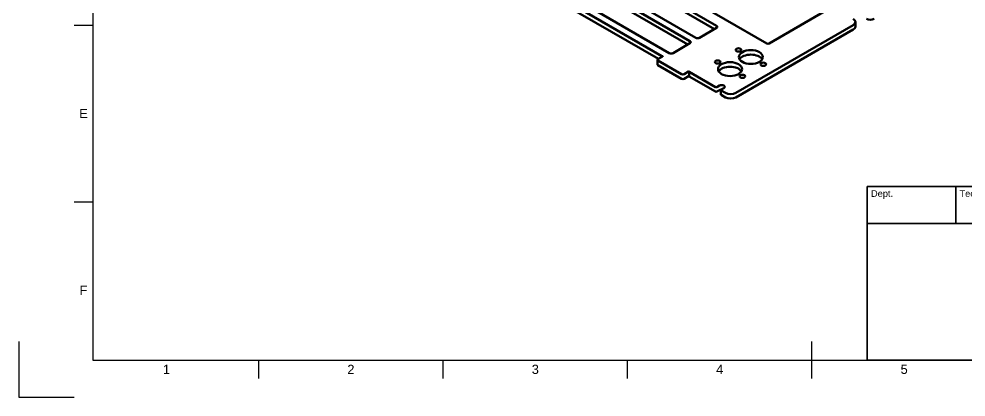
# Model space of a CAD drawing. Header units: millimetres. Extents: x 0 to 420, y 0 to 297.
# Drawn here: x 0 to 256.8, y 0 to 102.4 of the extents above; entities that cross this region are included whole.
import ezdxf
from ezdxf.enums import TextEntityAlignment as Align

# ---------------------------------------------------------------- set-up
doc = ezdxf.new("R2010")
doc.units = ezdxf.units.MM
doc.header["$LTSCALE"] = 0.75
for name, color, linetype, lineweight in [('Border', 7, 'Continuous', 25), ('TitleBlock', 7, 'Continuous', 35), ('Visible', 7, 'Continuous', 50)]:
    doc.layers.add(name, color=color, linetype=linetype, lineweight=lineweight)
doc.styles.add('FusionTitle', font='arial.ttf')

# ---------------------------------------------------------------- blocks, each defined once
blk = doc.blocks.new('ISO_A3_SHEET')
at = {"layer": 'Border'}
for p, q in [((20, 287), (20, 10)), ((15, 100.66667), (20, 100.66667)), ((15, 52.83334), (20, 52.83334)), ((215, 5), (215, 15)), ((20, 10), (410, 10)), ((65, 5), (65, 10)), ((115, 5), (115, 10)), ((165, 5), (165, 10))]:
    blk.add_line(p, q, dxfattribs=at)
at = {"layer": 'Defpoints'}
for p, q in [((0, 15), (0, 0)), ((0, 0), (15, 0))]:
    blk.add_line(p, q, dxfattribs=at)
at = {"layer": 'Border', "style": 'FusionTitle'}
for s, p in [('E', (17.5, 76.75001)), ('F', (17.5, 28.91668)), ('1', (40, 7.5)), ('2', (90, 7.5)), ('3', (140, 7.5)), ('4', (190, 7.5)), ('5', (240, 7.5))]:
    blk.add_text(s, height=2.5, dxfattribs=at).set_placement(p, align=Align.MIDDLE)
blk = doc.blocks.new('ISO_TITLEBLOCK')
at = {"layer": 'TitleBlock'}
for p, q in [((0, 47), (-180, 47)), ((-180, 47), (-180, 0)), ((-156, 37), (-156, 47)), ((-122, 0), (-122, 47)), ((-61, 0), (-61, 47)), ((0, 0), (0, 47)), ((-180, 37), (0, 37)), ((-122, 27), (0, 27)), ((-61, 10), (0, 10)), ((-51, 0), (-51, 10)), ((-15, 0), (-15, 10)), ((-180, 0), (0, 0))]:
    blk.add_line(p, q, dxfattribs=at)
at = {"layer": 'TitleBlock', "style": 'FusionTitle'}
for s, p in [('Dept.', (-179, 46)), ('Technical reference', (-155, 46)), ('Created by', (-121, 46)), ('Approved by', (-60, 46)), ('Document type', (-121, 36)), ('Document status', (-60, 36)), ('Title', (-121, 26)), ('DWG No.', (-60, 26)), ('Rev.', (-60, 9)), ('Date of issue', (-50, 9)), ('Sheet', (-14, 9))]:
    blk.add_text(s, height=1.8, dxfattribs=at).set_placement(p, align=Align.TOP_LEFT)
for tag, height, p in [('DEPT', 3.5, (-179, 42)), ('TECHNICAL_REFERENCE', 3.5, (-155, 42)), ('CREATED_BY', 3.5, (-121, 42)), ('APPROVED_BY', 3.5, (-60, 42)), ('DOCUMENT_TYPE', 3.5, (-121, 32)), ('DOCUMENT_STATUS', 3.5, (-60, 32)), ('TITLE_1', 5, (-121, 21.5)), ('TITLE_2', 5, (-121, 14)), ('TITLE_3', 5, (-121, 6.5)), ('DATE_OF_ISSUE', 3.5, (-50, 5))]:
    blk.add_attdef(tag, text='', height=height, dxfattribs=at).set_placement(p, align=Align.TOP_LEFT)
for tag, p in [('CREATED_DATE', (-62, 42)), ('APPROVED_DATE', (-0.99, 42))]:
    blk.add_attdef(tag, text='', height=3.5, dxfattribs=at).set_placement(p, align=Align.TOP_RIGHT)
for tag, height, p in [('DRAWING_NUMBER', 5, (-30.5, 19.75)), ('REV', 3.5, (-56, 4.85)), ('SHEET', 3.5, (-7.5, 4.85))]:
    blk.add_attdef(tag, text='', height=height, dxfattribs=at).set_placement(p, align=Align.TOP_CENTER)

msp = doc.modelspace()

# ---------------------------------------------------------------- linework, layer by layer
at = {"layer": 'Visible', "extrusion": (0.707107, -0.408248, 0.57735)}
for p, q in [((147.220194, 127.767067, 62.770408), (202.728076, 95.719576, 108.092405)), ((189.09329, 100.52772, 101.292662), (156.057261, 119.60108, 74.318857)), ((156.057261, 118.376335, 73.452832), (188.56296, 99.609161, 99.993624)), ((150.45344, 116.365712, 78.894358), (183.489468, 97.292352, 105.868163)), ((181.898478, 96.373794, 107.167201), (148.862449, 115.447154, 80.193396)), ((148.862449, 114.222409, 79.327371), (181.368148, 95.455235, 105.868163)), ((139.316508, 112.511849, 84.344545), (174.318294, 92.303558, 112.923383)), ((139.316508, 111.287104, 83.478519), (173.43441, 91.589124, 111.33567)), ((143.258628, 112.211786, 84.768897), (176.294657, 93.138426, 111.742702)), ((203.435183, 95.719576, 108.092405), (218.531913, 104.435677, 95.765976)), ((226.202254, 100.723679, 101.015533), (194.382448, 82.352506, 126.996296)), ((226.788041, 101.540176, 99.860833), (226.788041, 100.315431, 98.994807)), ((184.550129, 97.292352, 105.868163), (189.09329, 99.915348, 102.158687)), ((194.382448, 81.127761, 126.13027), (226.202254, 99.498935, 100.149508)), ((177.355317, 93.138426, 111.742702), (181.898478, 95.761421, 108.033226)), ((173.111187, 91.282937, 114.366759), (173.111187, 90.058193, 113.500733)), ((173.257633, 91.487062, 114.078083), (174.495083, 92.201504, 113.06771)), ((179.621594, 87.404579, 119.851586), (173.257633, 91.078813, 114.655434)), ((174.318294, 92.303558, 112.923383), (174.318294, 92.099434, 112.779045)), ((173.257633, 89.854068, 113.789408), (179.621594, 86.179834, 118.985561)), ((180.328701, 87.404579, 119.851586), (181.566151, 88.119021, 118.841212)), ((181.742915, 88.016951, 118.985561), (181.742915, 86.792206, 118.119535)), ((181.742915, 88.016951, 118.985561), (188.83166, 83.924262, 124.773497)), ((180.328701, 86.179834, 118.985561), (181.566151, 86.894276, 117.975187)), ((181.742915, 86.792206, 118.119535), (188.83166, 82.699517, 123.907472)), ((189.89232, 84.33251, 124.196147), (189.185214, 83.924262, 124.773497)), ((189.185214, 82.699517, 123.907472), (189.89232, 83.107765, 123.330121)), ((190.314072, 83.128178, 125.89933), (190.314072, 81.903433, 125.033305)), ((191.094402, 83.638488, 125.177642), (190.387295, 83.23024, 125.754993)), ((191.554021, 82.352506, 126.996296), (190.387295, 83.026116, 126.043668)), ((190.387295, 81.801371, 125.177642), (191.554021, 81.127761, 126.13027))]:
    msp.add_line(p, q, dxfattribs=at)
at = {"layer": 'Visible', "extrusion": (7.8e-14, 0.816497, 0.57735)}
for centre, radius in [((-195.089555, 35.993256, 140.561885), 0.75), ((-198.448312, 39.352014, 140.561885), 3.25), ((-189.432701, 41.650111, 140.561885), 0.75), ((-192.791458, 45.008868, 140.561885), 3.25), ((-201.80707, 42.710771, 140.561885), 0.75), ((-196.150215, 48.367625, 140.561885), 0.75)]:
    msp.add_circle(centre, radius, dxfattribs=at)
for centre, radius, start, end in [((-188.56296, 25.195736, 140.561885), 0.75, 135, 225), ((-224.788041, 22.91178, 139.061885), 2, 135, 180), ((-181.368148, 32.390547, 140.561885), 0.75, 135, 225), ((-184.019799, 29.738897, 140.561885), 0.75, 45, 135), ((-203.08163, 32.639802, 140.561885), 0.5, 45, 135), ((-176.824987, 36.933708, 140.561885), 0.75, 45, 135), ((-173.611187, 40.677839, 139.061885), 0.5, 0, 45), ((-179.975148, 47.0418, 139.061885), 0.5, 45, 135), ((-189.008437, 53.246662, 139.061885), 0.25, 45, 135), ((-190.564072, 54.802297, 139.061885), 0.25, 0, 45), ((-192.968235, 54.731586, 139.061885), 2, 45, 135)]:
    msp.add_arc(centre, radius, start, end, dxfattribs=at)
at = {"layer": 'Visible', "extrusion": (-7.8e-14, -0.816497, -0.57735)}
for centre, radius, start, end in [((224.788041, 22.91178, -140.561885), 2, 315, 45), ((198.448312, 39.352014, -139.061885), 3.25, 199.047807, 340.952193), ((173.611187, 40.677839, -140.561885), 0.5, 135, 225), ((174.406695, 38.998447, -140.561885), 0.125, 224.991497, 45), ((179.975148, 47.0418, -140.561885), 0.5, 45, 135), ((181.654539, 46.246292, -140.561885), 0.125, 225, 45.008468), ((192.791458, 45.008868, -139.061885), 3.25, 199.047807, 340.952193), ((181.654539, 46.246292, -139.061885), 0.125, 225, 314.991532), ((189.008437, 53.246662, -140.561885), 0.25, 45, 135), ((190.493361, 53.317373, -140.561885), 0.85, 225, 45), ((190.493361, 53.317373, -139.061885), 0.85, 225, 265.119167), ((190.564072, 54.802297, -140.561885), 0.25, 135, 225), ((192.968235, 54.731586, -140.561885), 2, 45, 135)]:
    msp.add_arc(centre, radius, start, end, dxfattribs=at)
at = {"layer": 'Visible', "extrusion": (1.47e-14, 0.816497, 0.57735)}
msp.add_arc((-230.806946, 17.22375, 138.311885), 1.5, 45, 135, dxfattribs=at)

# ---------------------------------------------------------------- block references
at = {"layer": 'Border'}
msp.add_blockref('ISO_A3_SHEET', (0, 0), dxfattribs=at)
at = {"layer": 'TitleBlock'}
msp.add_blockref('ISO_TITLEBLOCK', (410, 10), dxfattribs=at).add_auto_attribs({'CREATED_DATE': '6/19/2021', 'SHEET': '1/1', 'TITLE_1': 'panels', 'CREATED_BY': 'Grant Kennedy'})

doc.saveas('drawing.dxf')
